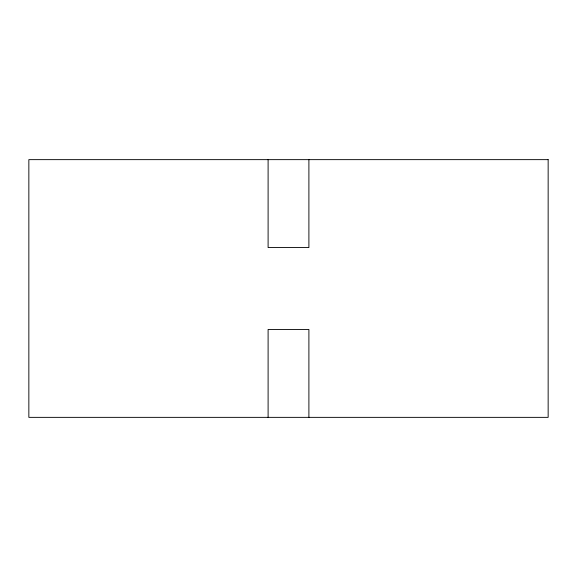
<?xml version="1.0" encoding="UTF-8"?>
<svg xmlns="http://www.w3.org/2000/svg" width="577" height="577" viewBox="0 0 577 577"><rect width="100%" height="100%" fill="white"/><g stroke="black" fill="none" stroke-linecap="round" stroke-linejoin="round"><path stroke-width="0.87" d="M308.897 159.641L308.897 247.555L268.103 247.555L268.103 159.641M308.897 417.359L308.897 329.445L268.103 329.445L268.103 417.359M548.15 159.641L28.85 159.641L28.85 417.359L548.15 417.359L548.15 159.641"/></g></svg>
